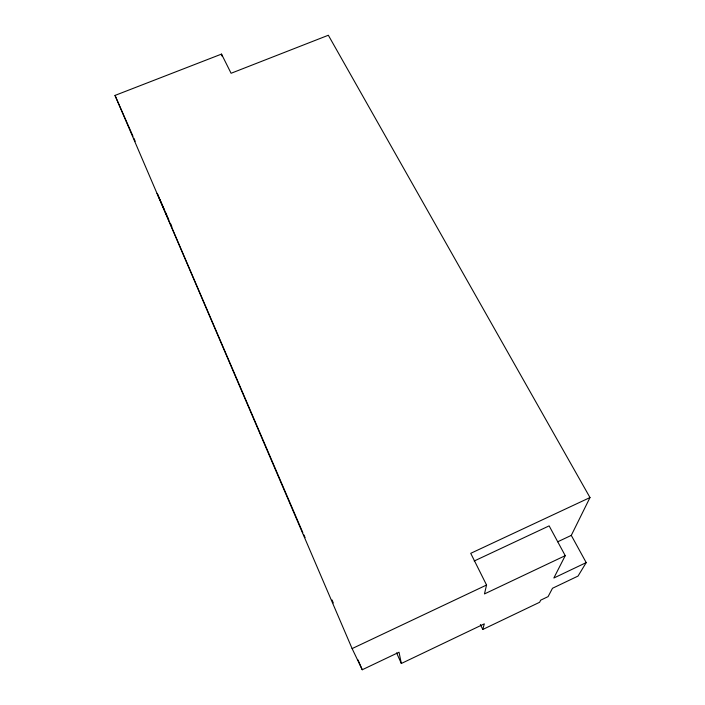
<?xml version="1.0" encoding="UTF-8"?>
<svg xmlns="http://www.w3.org/2000/svg" width="705" height="705" viewBox="0 0 705 705"><rect width="100%" height="100%" fill="white"/><g stroke="black" fill="none" stroke-linecap="round" stroke-linejoin="round"><path stroke-width="1.06" d="M589.997 497.554L571.288 535.386L586.207 562.608L578.038 576.073L552.491 588.27L548.093 596.624L540.673 600.175L539.625 602.273L482.784 629.468L484.309 623.837L401.33 663.484L399.03 652.231L362.247 669.75L352.112 648.591L115.003 95.422L221.511 54.1L231.09 73.276L328.345 35.25L589.997 497.554L470.728 553.328L486.556 585.027L484.467 593.936L565.234 555.663L549.142 525.877L474.201 561.013M565.234 555.663L553.839 578.021L586.207 562.608M352.112 648.591L486.556 585.027M557.69 541.792L571.288 535.386M480.378 624.533L482.784 629.468M302.833 532.68L157.171 193.39L164.714 210.46M303.732 534.654L305.089 537.624M396.607 652.918L401.33 663.484M165.604 212.469L166.935 215.474M167.825 217.484L168.715 219.493M170.487 223.511L171.817 226.525M115.003 95.422L132.989 136.268M133.871 138.259L135.184 141.247M358.034 659.942L362.247 669.75M332.02 599.964L333.298 602.942M221.511 54.1L222.093 56.171"/></g></svg>
